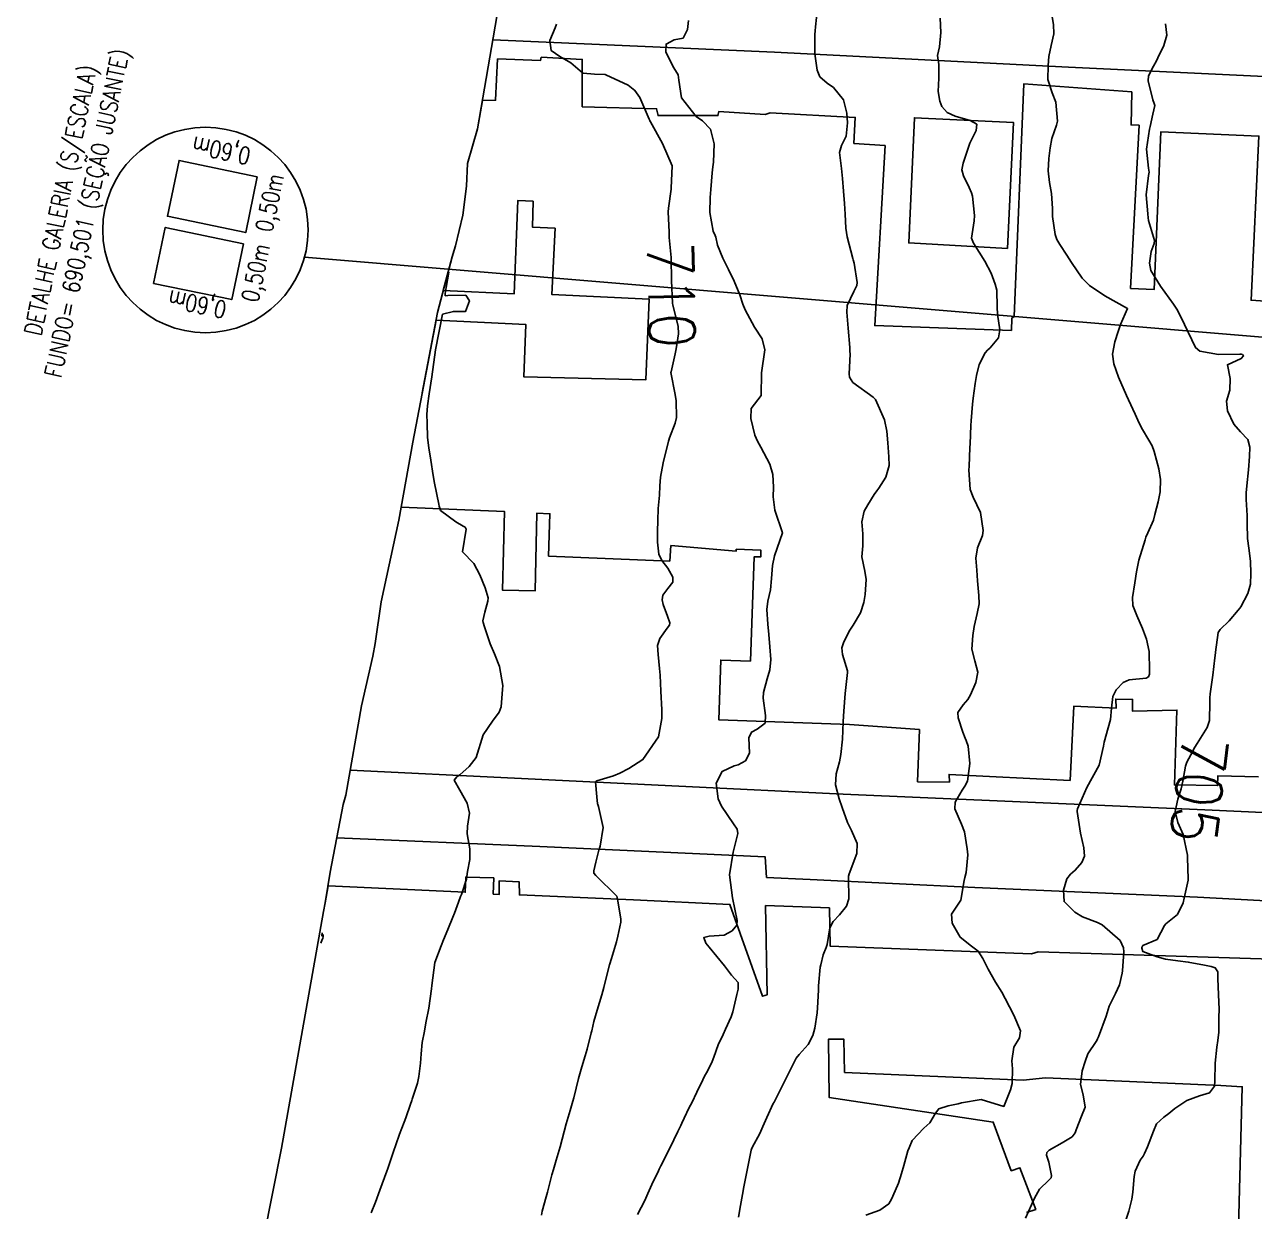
# Model space of a CAD drawing. Header units: metres. Extents: x 292545 to 299085, y 7450245 to 7463078.
# Drawn here: x 296773 to 296880.8, y 7453024 to 7453128 of the extents above; entities that cross this region are included whole.
import ezdxf
from ezdxf.enums import TextEntityAlignment as Align

# ---------------------------------------------------------------- set-up
doc = ezdxf.new("R2010")
doc.units = ezdxf.units.M
doc.linetypes.add('CONTINUO', pattern=[0])
for name, color, linetype in [('Area', 45, 'Continuous'), ('Cotas', 45, 'Continuous'), ('Curvas de Nivel 1m', 11, 'Continuous'), ('Curvas de Nivel 5m', 15, 'Continuous'), ('Edificações', 30, 'Continuous'), ('TEXTO', 45, 'Continuous'), ('Vias Primárias', 230, 'Continuous')]:
    doc.layers.add(name, color=color, linetype=linetype)
doc.styles.add('ROMANS', font='romans', dxfattribs={"height": 0.2})
doc.styles.add('Style-STANDARD', font='STANDARD.shx')

msp = doc.modelspace()

# ---------------------------------------------------------------- linework, layer by layer
at = {"layer": 'Area'}
msp.add_polyline3d([(296793.96, 7453021.79, 715.42), (296795.51, 7453029.58, 716.91), (296799.2, 7453050.33, 717.64), (296799.35, 7453051.08, 717.68), (296799.8, 7453053.77, 717.91), (296800.92, 7453059.69, 711.68), (296801.15, 7453060.51, 711.58), (296802.52, 7453068.34, 711.38), (296803.51, 7453072.7, 711.6), (296803.73, 7453073.8, 711.68), (296804.24, 7453077.46, 711.7), (296805.79, 7453084.61, 710.98), (296807.02, 7453091.44, 717.15), (296807.85, 7453095.71, 716.21), (296807.86, 7453095.76, 716.19), (296809.2, 7453102.78, 710.88), (296810.48, 7453107.67, 714.51), (296810.76, 7453108.64, 714.44), (296811.4, 7453111.33, 714.25), (296811.73, 7453113.86, 714.57), (296811.83, 7453115.85, 714.79), (296812.7, 7453118.88, 714.53), (296814.39, 7453128.71, 710.17)], dxfattribs=at)
at = {"layer": 'Curvas de Nivel 1m', "flags": 128}
for points, elevation in [([(296842.49, 7453129.45), (296842.31, 7453127.82), (296842.27, 7453127.46), (296842.25, 7453127.14), (296842.26, 7453125.45), (296842.46, 7453124.01), (296842.69, 7453123.45), (296843.33, 7453122.88), (296843.88, 7453122.51), (296844.75, 7453121.42), (296845.04, 7453120.24), (296845.1, 7453119.42), (296845, 7453118.25), (296844.58, 7453117.42), (296844.41, 7453116.82), (296844.58, 7453115.42), (296844.66, 7453114.54), (296844.76, 7453113.42), (296844.85, 7453112.33), (296844.91, 7453111.42), (296844.97, 7453110.18), (296845.09, 7453109.42), (296845.58, 7453107.53), (296845.62, 7453107.41), (296845.7, 7453107.1), (296845.97, 7453105.41), (296845.93, 7453105.15), (296845.67, 7453104.62), (296845.09, 7453103.42), (296845.04, 7453102.81), (296845.17, 7453101.42), (296845.3, 7453099.72), (296845.32, 7453099.41), (296845.33, 7453099.14), (296845.25, 7453097.41), (296845.29, 7453097.12), (296845.58, 7453096.67), (296847.37, 7453095.39), (296847.56, 7453095.17), (296848.36, 7453093.38), (296848.55, 7453092.41), (296848.63, 7453091.38), (296848.74, 7453090.14), (296848.75, 7453089.38), (296848.48, 7453088.37), (296847.85, 7453087.39), (296847.67, 7453087.18), (296847.46, 7453086.85), (296846.9, 7453085.95), (296846.56, 7453085.4), (296846.37, 7453084.46), (296846.46, 7453083.4), (296846.44, 7453082.36), (296846.38, 7453081.4), (296846.63, 7453080.14), (296846.76, 7453079.4), (296846.65, 7453078.1), (296846.53, 7453077.4), (296846.24, 7453076.49), (296845.61, 7453075.41), (296845.49, 7453075.24), (296845.32, 7453074.96), (296844.78, 7453073.94), (296844.62, 7453073.42), (296844.68, 7453072.82), (296845.12, 7453071.41), (296845.12, 7453071.26), (296844.91, 7453069.42), (296844.78, 7453067.87), (296844.75, 7453067.42), (296844.73, 7453066.93), (296844.68, 7453065.42), (296844.54, 7453064.06), (296844.41, 7453063.42), (296844.11, 7453062.37), (296844.06, 7453061.43), (296844.38, 7453060.18), (296844.63, 7453059.43), (296845.11, 7453058.13), (296845.47, 7453057.41), (296845.95, 7453056.27), (296845.93, 7453055.41), (296845.26, 7453053.61), (296845.19, 7453053.42), (296845.19, 7453053.29), (296845.24, 7453051.42), (296845.03, 7453050.79), (296844.42, 7453050.02), (296843.84, 7453049.43), (296843.55, 7453048.89), (296843.32, 7453047.44), (296843.23, 7453047.18), (296842.97, 7453046.52), (296842.76, 7453045.65), (296842.72, 7453045.44), (296842.58, 7453043.81), (296842.56, 7453043.44), (296842.48, 7453041.88), (296842.45, 7453041.44), (296842.24, 7453040.1), (296842.07, 7453039.45), (296841.67, 7453038.67), (296840.88, 7453037.8), (296840.62, 7453037.46), (296840.03, 7453036.3), (296839.62, 7453035.48), (296838.83, 7453033.91), (296838.68, 7453033.63), (296838.61, 7453033.49), (296838.03, 7453032.28), (296837.69, 7453031.5), (296837.42, 7453030.87), (296836.77, 7453029.65), (296836.7, 7453029.51), (296836.67, 7453029.41), (296836.3, 7453027.52), (296836.04, 7453026.21), (296835.91, 7453025.52), (296835.75, 7453024.57), (296835.57, 7453023.53)], 708), ([(296862.94, 7453129.21), (296863.15, 7453128.01), (296863.19, 7453127.21), (296862.96, 7453126.17), (296862.74, 7453125.21), (296862.68, 7453124.44), (296862.67, 7453123.21), (296863.05, 7453122.04), (296863.35, 7453121.21), (296863.5, 7453119.55), (296863.42, 7453119.2), (296863.01, 7453118.03), (296862.86, 7453117.21), (296862.75, 7453116.27), (296862.68, 7453115.21), (296862.8, 7453114.19), (296862.98, 7453113.21), (296863.06, 7453111.9), (296863.08, 7453111.21), (296863.31, 7453109.62), (296863.46, 7453109.2), (296863.72, 7453108.75), (296864.33, 7453107.81), (296864.73, 7453107.18), (296865.68, 7453105.81), (296866.32, 7453105.16), (296867.66, 7453104.26), (296869.65, 7453103.13), (296869.04, 7453101.74), (296868.83, 7453101.14), (296868.54, 7453100.22), (296868.32, 7453099.14), (296868.43, 7453098.3), (296868.86, 7453097.14), (296869.56, 7453095.53), (296869.74, 7453095.13), (296870.31, 7453093.89), (296870.66, 7453093.11), (296870.96, 7453092.54), (296871.52, 7453091.61), (296871.8, 7453091.1), (296871.97, 7453090.63), (296872.4, 7453089.09), (296872.54, 7453088.15), (296872.5, 7453087.09), (296872.32, 7453086.22), (296872.05, 7453085.09), (296871.92, 7453084.61), (296871.42, 7453083.49), (296871.25, 7453083.1), (296871.18, 7453082.87), (296870.64, 7453081.11), (296870.42, 7453080.07), (296870.28, 7453079.12), (296870.07, 7453077.83), (296870.1, 7453077.12), (296870.46, 7453076.24), (296870.97, 7453075.11), (296871.31, 7453074.17), (296871.55, 7453073.11), (296871.58, 7453071.41), (296871.56, 7453071.11), (296871.49, 7453070.89), (296871.27, 7453070.77), (296869.79, 7453070.6), (296869.26, 7453070.37), (296868.65, 7453069.74), (296868.35, 7453069.14), (296868.24, 7453068.13), (296868.16, 7453067.14), (296867.96, 7453066.4), (296867.61, 7453065.15), (296867.53, 7453064.81), (296867.17, 7453063.15), (296866.09, 7453061.17), (296865.26, 7453059.3), (296865.23, 7453059.18), (296865.22, 7453059.09), (296865.52, 7453057.17), (296865.81, 7453055.89), (296865.88, 7453055.17), (296865.65, 7453054.6), (296865.06, 7453053.94), (296864.66, 7453053.59), (296864.34, 7453053.19), (296864.03, 7453052.2), (296864.08, 7453051.19), (296865.02, 7453050.26), (296865.71, 7453049.86), (296867.01, 7453049.36), (296867.43, 7453049.15), (296868.99, 7453047.78), (296869.28, 7453047.13), (296869.32, 7453046.79), (296869.21, 7453045.13), (296869.18, 7453044.91), (296868.95, 7453043.91), (296868.6, 7453043.14), (296868.04, 7453042.03), (296867.76, 7453041.15), (296867.09, 7453039.35), (296867, 7453039.16), (296866.97, 7453039.08), (296866.89, 7453038.94), (296866.18, 7453037.86), (296865.94, 7453037.17), (296865.68, 7453036.35), (296865.51, 7453035.17), (296865.75, 7453034.26), (296865.92, 7453033.17), (296865.6, 7453032.38), (296865.13, 7453031.18), (296865.05, 7453030.92), (296864.79, 7453030.57), (296863.92, 7453030.05), (296862.78, 7453029.42), (296862.56, 7453029.2), (296862.55, 7453028.98), (296862.76, 7453028.35), (296862.99, 7453027.2), (296862.94, 7453027), (296862.75, 7453026.78), (296861.94, 7453026.01), (296861.49, 7453025.22), (296860.71, 7453023.46)], 706), ([(296831.18, 7453128.36), (296831.1, 7453127.59), (296830.71, 7453126.82), (296829.93, 7453126.68), (296829.22, 7453126.31), (296829.19, 7453125.61), (296829.9, 7453124.22), (296830.26, 7453123.6), (296830.34, 7453123.14), (296830.58, 7453121.59), (296831.85, 7453119.97), (296832.4, 7453119.57), (296833.12, 7453118.85), (296833.43, 7453117.56), (296833.38, 7453115.97), (296833.32, 7453115.56), (296833.25, 7453115.02), (296833.15, 7453113.56), (296833.07, 7453112.87), (296833.04, 7453111.56), (296833.35, 7453109.93), (296833.52, 7453109.55), (296833.57, 7453109.4), (296833.71, 7453108.68), (296834.2, 7453107.54), (296834.68, 7453106.56), (296835.17, 7453105.54), (296835.67, 7453104.34), (296835.95, 7453103.53), (296836.14, 7453103.03), (296836.97, 7453101.52), (296837.62, 7453100.49), (296837.86, 7453099.51), (296837.58, 7453097.51), (296837.56, 7453095.51), (296836.68, 7453094.38), (296836.63, 7453093.52), (296837, 7453092.04), (296837.22, 7453091.51), (296837.51, 7453091), (296838.3, 7453089.5), (296838.57, 7453088.59), (296838.63, 7453087.49), (296838.6, 7453086.64), (296838.73, 7453085.49), (296839.41, 7453083.48), (296838.71, 7453081.49), (296838.53, 7453080.64), (296838.46, 7453079.49), (296838.35, 7453078.51), (296838.13, 7453077.5), (296838.05, 7453076.78), (296838.12, 7453075.5), (296838.21, 7453074.6), (296838.32, 7453073.5), (296838.38, 7453072.4), (296838.3, 7453071.5), (296838.08, 7453070.69), (296837.75, 7453069.51), (296837.73, 7453069.02), (296837.93, 7453067.5), (296837.89, 7453066.83), (296837.21, 7453066.28), (296836.69, 7453066.03), (296836.47, 7453065.52), (296836.52, 7453064.18), (296836.18, 7453063.52), (296835.52, 7453063.18), (296835.18, 7453063.07), (296834.12, 7453062.59), (296833.6, 7453061.55), (296833.79, 7453060.2), (296834.07, 7453059.55), (296835.11, 7453058), (296835.44, 7453057.53), (296835.49, 7453057.14), (296835.08, 7453055.53), (296834.77, 7453053.53), (296835.03, 7453051.53), (296835.43, 7453049.53), (296835.42, 7453049.12), (296835, 7453048.63), (296834.3, 7453048.24), (296833, 7453048.17), (296832.52, 7453048.04), (296832.7, 7453047.56), (296832.99, 7453047.19), (296834.32, 7453045.55), (296834.95, 7453044.75), (296835.53, 7453044.11), (296835.54, 7453043.53), (296835.41, 7453043.05), (296835.06, 7453041.54), (296834.91, 7453041.1), (296834.43, 7453040.01), (296834.22, 7453039.55), (296833.79, 7453038.64), (296833.41, 7453037.55), (296833.26, 7453037.17), (296832.86, 7453036.4), (296832.56, 7453035.85), (296832.43, 7453035.56), (296831.91, 7453034.49), (296831.46, 7453033.57), (296831.25, 7453033.14), (296830.8, 7453032.21), (296830.59, 7453031.79), (296830.5, 7453031.58), (296830.25, 7453031.05), (296829.53, 7453029.6), (296828.76, 7453028.04), (296828.61, 7453027.75), (296828.54, 7453027.61), (296827.96, 7453026.4), (296827.61, 7453025.62), (296827.34, 7453025), (296826.7, 7453023.77)], 709), ([(296853.22, 7453128.59), (296853.28, 7453127.32), (296853.18, 7453126.06), (296852.99, 7453125.32), (296853.1, 7453124.52), (296853.11, 7453123.32), (296853.06, 7453122.14), (296853.2, 7453121.32), (296853.37, 7453120.83), (296853.85, 7453120.3), (296854.53, 7453119.99), (296855.85, 7453119.6), (296856.44, 7453119.28), (296856.38, 7453118.74), (296855.83, 7453117.63), (296855.71, 7453117.29), (296855.24, 7453115.86), (296855.14, 7453115.3), (296855.26, 7453114.77), (296855.78, 7453113.73), (296855.98, 7453113.29), (296856.07, 7453112.99), (296856.23, 7453111.29), (296856.22, 7453110.81), (296855.98, 7453109.29), (296856.14, 7453108.87), (296857.15, 7453107.28), (296857.69, 7453106.23), (296858.05, 7453105.27), (296858.19, 7453104.75), (296858.21, 7453103.26), (296858.25, 7453102.66), (296858.45, 7453101.26), (296858.33, 7453100.56), (296857.61, 7453099.7), (296857.38, 7453099.5), (296857.16, 7453099.27), (296856.64, 7453098.23), (296856.42, 7453097.28), (296856.3, 7453096.56), (296856.12, 7453095.28), (296856.07, 7453094.77), (296855.95, 7453093.29), (296855.93, 7453092.89), (296855.86, 7453091.29), (296855.84, 7453090.96), (296855.76, 7453089.29), (296855.75, 7453089.02), (296855.87, 7453087.29), (296856.13, 7453086.61), (296856.75, 7453085.28), (296857.01, 7453083.69), (296856.93, 7453083.27), (296856.49, 7453082.19), (296856.35, 7453081.28), (296856.43, 7453080.23), (296856.5, 7453079.28), (296856.62, 7453078), (296856.64, 7453077.28), (296856.47, 7453076.42), (296856.22, 7453075.29), (296856.09, 7453074.51), (296856.01, 7453073.29), (296856.28, 7453072.29), (296856.52, 7453071.28), (296856.36, 7453070.38), (296855.89, 7453069.29), (296855.65, 7453068.89), (296855.24, 7453068.41), (296854.78, 7453067.75), (296854.81, 7453067.3), (296855.21, 7453066.04), (296855.42, 7453065.51), (296855.51, 7453065.3), (296855.68, 7453064.81), (296855.84, 7453063.29), (296855.61, 7453061.75), (296855.38, 7453061.3), (296855.15, 7453060.96), (296854.53, 7453059.91), (296854.52, 7453059.31), (296855.11, 7453057.96), (296855.35, 7453057.3), (296855.59, 7453055.8), (296855.64, 7453055.29), (296855.5, 7453053.73), (296855.38, 7453053.3), (296855.32, 7453053.04), (296855.03, 7453051.3), (296854.23, 7453050.1), (296854.27, 7453049.31), (296854.99, 7453048.08), (296855.98, 7453047.29), (296856.55, 7453046.85), (296856.97, 7453046.2), (296857.44, 7453045.27), (296858.07, 7453044.14), (296858.62, 7453043.25), (296858.93, 7453042.71), (296859.67, 7453041.24), (296860.26, 7453039.88), (296860.17, 7453039.24), (296859.69, 7453038.44), (296859.5, 7453037.24), (296859.57, 7453036.53), (296859.55, 7453035.24), (296859.38, 7453034.71), (296858.82, 7453033.25), (296856.83, 7453033.84), (296855.1, 7453033.57), (296854.82, 7453033.48), (296854.67, 7453033.45), (296853.92, 7453033.31), (296853.1, 7453033.03), (296852.81, 7453032.66), (296852.32, 7453031.8), (296851.79, 7453031.33), (296850.78, 7453030.25), (296850.5, 7453029.63), (296850.41, 7453029.35), (296850.05, 7453028.07), (296849.85, 7453027.36), (296849.58, 7453026.53), (296849.07, 7453025.37), (296848.96, 7453025.13), (296848.72, 7453024.7), (296847.93, 7453024.16), (296846.71, 7453023.71)], 707), ([(296810.18, 7453106.33), (296809.95, 7453104.97), (296809.87, 7453104.45), (296809.87, 7453104.26), (296810.09, 7453104.27), (296811.66, 7453104.31), (296811.99, 7453103.81), (296811.64, 7453102.87), (296810.59, 7453102.89), (296809.64, 7453102.64), (296809.02, 7453099.52), (296808.68, 7453097.16), (296808.46, 7453095.66), (296808.31, 7453094.61), (296808.26, 7453093.85), (296808.27, 7453093.11), (296808.32, 7453091.85), (296808.42, 7453090.93), (296808.6, 7453089.85), (296808.8, 7453088.52), (296808.92, 7453087.85), (296809.3, 7453085.99), (296809.33, 7453085.84), (296809.44, 7453085.45), (296810.8, 7453084.46), (296811.43, 7453084.09), (296811.6, 7453084), (296811.69, 7453083.82), (296811.39, 7453081.82), (296812.37, 7453080.8), (296812.91, 7453079.8), (296813.36, 7453078.66), (296813.63, 7453077.79), (296813.61, 7453077.52), (296813.33, 7453076.55), (296813.17, 7453075.79), (296813.18, 7453075.65), (296813.32, 7453075.25), (296813.81, 7453073.78), (296814.19, 7453072.89), (296814.61, 7453071.78), (296814.9, 7453070.13), (296814.89, 7453069.77), (296814.76, 7453068.24), (296814.59, 7453067.78), (296814.02, 7453066.98), (296813.2, 7453065.79), (296812.59, 7453063.81), (296811.97, 7453063.01), (296811.16, 7453062.3), (296810.87, 7453062.11), (296810.65, 7453061.83), (296811.14, 7453060.95), (296811.8, 7453059.81), (296812, 7453058.93), (296811.81, 7453057.81), (296811.78, 7453057.13), (296812.01, 7453055.81), (296812.02, 7453054.87), (296811.82, 7453053.81), (296811.72, 7453053.14), (296811.29, 7453051.82), (296811.21, 7453051.64), (296811.03, 7453051.14), (296810.67, 7453050.17), (296810.53, 7453049.82), (296810.09, 7453048.74), (296809.72, 7453047.83), (296809.51, 7453047.31), (296808.96, 7453045.84), (296808.68, 7453043.84), (296808.65, 7453043.55), (296808.42, 7453041.85), (296808.18, 7453040.58), (296808.04, 7453039.85), (296807.86, 7453038.84), (296807.77, 7453037.86), (296807.71, 7453037.02), (296807.54, 7453035.86), (296807.43, 7453035.27), (296806.98, 7453033.87), (296806.93, 7453033.76), (296806.82, 7453033.43), (296806.42, 7453032.26), (296806.27, 7453031.88), (296805.85, 7453030.82), (296805.53, 7453029.88), (296805.34, 7453029.31), (296804.88, 7453027.89), (296804.84, 7453027.8), (296804.75, 7453027.56), (296804.13, 7453025.9), (296803.75, 7453024.87), (296803.39, 7453023.91)], 711), ([(296799.09, 7453048.44), (296799.06, 7453048.21), (296799.07, 7453048.18), (296799.16, 7453048.28), (296799.18, 7453048.14), (296799.13, 7453047.96), (296799.09, 7453047.86), (296798.98, 7453047.56)], 712)]:
    msp.add_lwpolyline(points, dxfattribs=dict(at, elevation=elevation))
at = {"layer": 'Curvas de Nivel 5m', "flags": 128}
for points, elevation in [([(296819.62, 7453128.05), (296819.5, 7453127.72), (296819.02, 7453126.63), (296819.15, 7453125.73), (296819.91, 7453125.21), (296820.87, 7453124.67), (296821.89, 7453123.79), (296821.96, 7453123.76), (296822.95, 7453123.68), (296823.85, 7453123.63), (296823.89, 7453123.63), (296823.95, 7453123.61), (296825.88, 7453122.7), (296826.49, 7453122.25), (296826.92, 7453121.63), (296827.74, 7453119.72), (296827.78, 7453119.62), (296827.8, 7453119.57), (296827.84, 7453119.49), (296828.91, 7453117.61), (296829.74, 7453115.65), (296829.75, 7453115.6), (296829.67, 7453113.7), (296829.66, 7453113.6), (296829.42, 7453111.94), (296829.41, 7453111.6), (296829.49, 7453109.84), (296829.48, 7453109.6), (296829.48, 7453109.36), (296829.67, 7453107.6), (296829.67, 7453107.57), (296829.68, 7453105.6), (296829.78, 7453103.6), (296829.82, 7453103.43), (296830.26, 7453101.59), (296830.29, 7453100.93), (296830.09, 7453099.6), (296830.01, 7453099.18), (296829.65, 7453097.6), (296829.64, 7453097.54), (296830, 7453095.6), (296830.1, 7453095.05), (296830.13, 7453093.59), (296830.01, 7453093.11), (296829.52, 7453091.82), (296829.45, 7453091.6), (296829.43, 7453091.52), (296828.96, 7453089.61), (296828.72, 7453088.37), (296828.67, 7453087.61), (296828.63, 7453086.79), (296828.53, 7453085.61), (296828.48, 7453084.56), (296828.47, 7453083.61), (296828.46, 7453082.67), (296828.57, 7453081.61), (296828.85, 7453081.07), (296829.38, 7453080.41), (296829.8, 7453079.6), (296829.8, 7453079.16), (296829.36, 7453078.62), (296828.93, 7453078.03), (296828.88, 7453077.61), (296828.96, 7453077.22), (296829.33, 7453076.18), (296829.53, 7453075.6), (296829.52, 7453075.4), (296829.32, 7453075.15), (296828.67, 7453074.24), (296828.47, 7453073.61), (296828.51, 7453072.84), (296828.65, 7453071.61), (296828.69, 7453071.03), (296828.77, 7453069.61), (296828.83, 7453068), (296828.84, 7453067.61), (296828.85, 7453067.24), (296828.56, 7453065.61), (296827.18, 7453063.63), (296825.95, 7453062.86), (296825.16, 7453062.45), (296824.62, 7453062.2), (296823.15, 7453061.76), (296823.09, 7453061.74), (296823.02, 7453061.68), (296823.14, 7453060.36), (296823.22, 7453059.76), (296823.24, 7453059.68), (296823.3, 7453059.51), (296823.71, 7453057.67), (296823.44, 7453056.03), (296823.33, 7453055.68), (296823.07, 7453054.63), (296822.88, 7453053.87), (296822.89, 7453053.68), (296823.06, 7453053.46), (296824.89, 7453051.65), (296824.94, 7453051.56), (296825.03, 7453051.09), (296825.26, 7453049.65), (296825.26, 7453049.39), (296825, 7453048.15), (296824.87, 7453047.65), (296824.42, 7453046.2), (296824.27, 7453045.66), (296824.03, 7453044.74), (296823.77, 7453043.67), (296823.59, 7453043.02), (296823.18, 7453041.68), (296822.9, 7453040.67), (296822.7, 7453039.87), (296822.66, 7453039.68), (296822.29, 7453038.27), (296822.12, 7453037.69), (296821.83, 7453036.72), (296821.55, 7453035.69), (296821.14, 7453034.01), (296821.05, 7453033.7), (296820.81, 7453032.9), (296820.47, 7453031.71), (296820.12, 7453030.38), (296819.94, 7453029.71), (296819.6, 7453028.55), (296819.35, 7453027.72), (296819.22, 7453027.25), (296818.83, 7453025.73), (296818.72, 7453025.32), (296818.37, 7453024.07), (296818.3, 7453023.73)], 710), ([(296872.97, 7453128.07), (296873.09, 7453127.09), (296872.83, 7453126.19), (296872.3, 7453125.1), (296872.17, 7453124.84), (296871.91, 7453124.38), (296871.47, 7453123.53), (296871.44, 7453123.1), (296871.87, 7453121.42), (296871.99, 7453121.1), (296872.03, 7453120.93), (296871.85, 7453120.18), (296871.64, 7453119.1), (296871.58, 7453118.84), (296871.31, 7453117.11), (296871.48, 7453115.43), (296871.53, 7453115.1), (296871.48, 7453114.8), (296871.28, 7453113.11), (296871.41, 7453111.44), (296871.46, 7453111.1), (296871.49, 7453110.85), (296871.73, 7453109.97), (296872, 7453109.1), (296871.98, 7453108.84), (296871.71, 7453108.14), (296871.57, 7453107.1), (296871.69, 7453106.48), (296872.54, 7453105.09), (296873.66, 7453103.53), (296873.85, 7453103.27), (296873.97, 7453103.08), (296874.31, 7453102.41), (296874.97, 7453101.07), (296875.61, 7453099.72), (296875.97, 7453099.42), (296877.6, 7453099.12), (296879.47, 7453099.15), (296879.6, 7453099.15), (296879.71, 7453099.11), (296879.79, 7453099.01), (296879.6, 7453098.76), (296878.39, 7453098.22), (296878.64, 7453097.02), (296878.61, 7453095.98), (296878.31, 7453095.02), (296878.39, 7453094.18), (296878.96, 7453093.02), (296879.53, 7453092.35), (296880.19, 7453091.67), (296880.37, 7453091), (296880.32, 7453090.18), (296880.25, 7453089), (296880.09, 7453087.62), (296880.03, 7453087), (296880.05, 7453086.41), (296880.14, 7453085), (296880.13, 7453084.3), (296880.15, 7453083), (296880.27, 7453082.14), (296880.41, 7453081), (296880.46, 7453079.92), (296880.42, 7453079), (296880.18, 7453078.17), (296879.56, 7453077.01), (296879.47, 7453076.88), (296879.34, 7453076.71), (296878.56, 7453075.78), (296877.75, 7453075.03), (296877.58, 7453074.76), (296877.34, 7453073.03), (296877.34, 7453072.98), (296877.29, 7453072.55), (296877.11, 7453071.03), (296876.89, 7453069.4), (296876.85, 7453069.04), (296876.85, 7453068.65), (296876.83, 7453067.04), (296876.61, 7453066.43), (296875.74, 7453065.05), (296875.54, 7453064.71), (296875.19, 7453064.04), (296874.85, 7453063.39), (296874.73, 7453063.06), (296874.48, 7453061.75), (296874.33, 7453061.07), (296874.04, 7453060.17), (296873.81, 7453059.07), (296874.06, 7453058.13), (296874.51, 7453057.07), (296874.89, 7453055.25), (296874.91, 7453055.06), (296874.97, 7453053.14), (296874.96, 7453053.06), (296874.61, 7453051.49), (296874.52, 7453051.07), (296874.03, 7453050.06), (296873.01, 7453049.25), (296872.89, 7453049.08), (296872.23, 7453047.86), (296870.99, 7453047.33), (296870.91, 7453047.18), (296870.91, 7453047.11), (296870.98, 7453046.83), (296872.23, 7453046.35), (296872.97, 7453046.14), (296874.04, 7453046), (296874.97, 7453045.89), (296876.4, 7453045.61), (296876.97, 7453045.51), (296877.33, 7453045.4), (296877.57, 7453045.03), (296877.55, 7453044.44), (296877.6, 7453043.03), (296877.66, 7453041.77), (296877.64, 7453041.03), (296877.63, 7453039.76), (296877.57, 7453039.03), (296877.48, 7453038.44), (296877.32, 7453037.03), (296877.28, 7453035.46), (296877.26, 7453035.03), (296876.84, 7453034.43), (296875.95, 7453034.16), (296874.83, 7453033.76), (296873.79, 7453033.07), (296873.27, 7453032.62), (296872.81, 7453032.3), (296872.17, 7453031.72), (296871.93, 7453031.09), (296871.39, 7453029.71), (296871.13, 7453029.11), (296871, 7453028.88), (296870.76, 7453028.53), (296870.31, 7453027.56), (296870.23, 7453027.12), (296870.12, 7453025.73), (296870.01, 7453025.12), (296869.77, 7453024.06), (296869.45, 7453023.12)], 705)]:
    msp.add_lwpolyline(points, dxfattribs=dict(at, elevation=elevation))
at = {"layer": 'Edificações'}
for points, elevation in [([(296881.71, 7453103.78), (296880.47, 7453103.86), (296881.15, 7453118.25), (296872.57, 7453118.63), (296871.98, 7453104.81), (296869.91, 7453104.9), (296870.65, 7453119.2), (296869.96, 7453119.23), (296870.02, 7453122.11), (296860.55, 7453122.81), (296859.72, 7453102.44), (296859.51, 7453102.31), (296859.47, 7453101.23), (296847.5, 7453101.65), (296848.4, 7453117.42), (296845.67, 7453117.61), (296845.79, 7453119.88), (296838.33, 7453120.27), (296837.91, 7453120.15), (296833.84, 7453120.41), (296833.76, 7453120.04), (296828.52, 7453120.04), (296828.39, 7453120.64), (296821.87, 7453120.81), (296821.87, 7453124.97), (296818.28, 7453125.15), (296818.22, 7453124.88), (296814.45, 7453125.01), (296814.28, 7453121.38), (296813.12, 7453121.36), (296812.7, 7453118.88), (296811.83, 7453115.85), (296811.73, 7453113.86), (296811.4, 7453111.33), (296810.76, 7453108.64), (296810.54, 7453107.88), (296810.48, 7453107.67), (296809.7, 7453104.71), (296815.92, 7453104.44), (296816.22, 7453112.59), (296817.57, 7453112.54), (296817.52, 7453110.26), (296819.49, 7453110.17), (296819.2, 7453104.38), (296827.74, 7453103.95), (296827.45, 7453096.9), (296816.76, 7453097.15), (296816.93, 7453101.73), (296809.07, 7453102.13), (296807.85, 7453095.71), (296807.02, 7453091.44), (296806, 7453085.74), (296815.07, 7453085.35), (296814.87, 7453078.47), (296817.76, 7453078.42), (296817.88, 7453085.21), (296819.04, 7453085.17), (296818.92, 7453081.45), (296829.53, 7453081.02), (296829.64, 7453082.38), (296835.36, 7453081.9), (296835.36, 7453082.06), (296837.53, 7453081.96), (296837.52, 7453081.39), (296836.94, 7453081.39), (296836.61, 7453072.25), (296834, 7453072.34), (296833.84, 7453067.11), (296845.29, 7453066.69), (296851.41, 7453066.26), (296851.25, 7453061.69), (296854.04, 7453061.66), (296854.01, 7453062.33), (296864.61, 7453061.81), (296864.94, 7453068.31), (296868.65, 7453068.14), (296868.61, 7453068.93), (296870.09, 7453068.9), (296870.09, 7453067.86), (296873.97, 7453067.97), (296873.75, 7453061.41), (296877.53, 7453061.35), (296877.55, 7453062.2), (296881.12, 7453062.13)], 712), ([(296883.23, 7453046.12), (296865.51, 7453046.66), (296861.81, 7453046.78), (296861.23, 7453046.62), (296843.59, 7453047.29), (296843.52, 7453050.63), (296837.94, 7453050.84), (296838.06, 7453043.03), (296837.67, 7453042.9), (296834.81, 7453050.94), (296826.36, 7453051.34), (296816.36, 7453051.77), (296816.33, 7453052.93), (296814.59, 7453053), (296814.59, 7453051.8), (296814.08, 7453051.84), (296814.12, 7453053.26), (296811.66, 7453053.34), (296811.62, 7453052), (296799.6, 7453052.56), (296799.35, 7453051.08), (296799.2, 7453050.33), (296795.51, 7453029.58), (296793.96, 7453021.79)], 715.89), ([(296860.78, 7453023.94), (296861.61, 7453024.23), (296860.21, 7453027.88), (296859.45, 7453027.61), (296857.88, 7453031.87), (296843.5, 7453034.04), (296843.44, 7453039.13), (296844.8, 7453039.13), (296844.86, 7453036.22), (296860.49, 7453035.54), (296862.47, 7453035.75), (296877.82, 7453035.08), (296879.7, 7453034.97), (296879.26, 7453018.11)], 715.89)]:
    msp.add_lwpolyline(points, dxfattribs=dict(at, elevation=elevation))
msp.add_lwpolyline([(296859.14, 7453108.41), (296859.64, 7453119.44), (296850.98, 7453119.86), (296850.47, 7453108.89)], close=True, dxfattribs=at)
at = {"layer": 'TEXTO', "linetype": 'CONTINUO'}
for points in [[(296793.4, 7453114.69, 0), (296786.55, 7453116.11, 0), (296785.53, 7453111.22, 0), (296792.39, 7453109.79, 0), (296793.4, 7453114.69, 0)], [(296792.19, 7453108.82, 0), (296785.33, 7453110.24, 0), (296784.32, 7453105.34, 0), (296791.17, 7453103.92, 0), (296792.19, 7453108.82, 0)]]:
    msp.add_polyline3d(points, close=True, dxfattribs=at)
msp.add_polyline3d([(296797.54, 7453107.63, 0), (297004.22, 7453090.37, 0)], dxfattribs=at)
msp.add_circle((296788.86, 7453110.02), 9, dxfattribs=at)
at = {"layer": 'Vias Primárias'}
for points, elevation in [([(296801.53, 7453062.7), (296844.72, 7453060.59), (296876.43, 7453059.22), (296919.64, 7453057.25), (296960.03, 7453055.31), (296962.23, 7453055.31, 0.520102), (296965.77, 7453060.36), (296963.59, 7453072.06), (296961.01, 7453084.05), (296957.89, 7453097.41), (296954.56, 7453109.97), (296952.24, 7453119.14, 0.347733), (296950.56, 7453120.43), (296938.64, 7453120.9), (296917.33, 7453121.94), (296890.23, 7453123.05), (296864.46, 7453124.27), (296838.72, 7453125.59), (296814.04, 7453126.68)], 711.52), ([(296904.9, 7453048.74, 0.437308), (296903.76, 7453049.94), (296896.55, 7453050.47), (296875.78, 7453051.59), (296856.26, 7453052.42), (296841.83, 7453053.13), (296838.02, 7453053.31), (296837.89, 7453055.12), (296818.16, 7453056.01), (296800.37, 7453056.77)], 713.87)]:
    msp.add_lwpolyline(points, format="xyb", dxfattribs=dict(at, elevation=elevation))

# ---------------------------------------------------------------- texts
at = {"layer": 'Cotas', "style": 'Style-STANDARD'}
for s, rotation, p in [('710', 271.4119, (296829.66, 7453104.33, 710)), ('705', 262.9211, (296875.91, 7453061, 705))]:
    msp.add_text(s, height=4, rotation=rotation, dxfattribs=at).set_placement(p, align=Align.MIDDLE_CENTER)
at = {"layer": 'TEXTO', "style": 'ROMANS', "width": 0.8}
for s, rotation, p in [('FUNDO= 690,501 (SEÇÃO JUSANTE)', 78.2772, (296776.22, 7453096.99)), ('DETALHE GALERIA (S/ESCALA)', 78.2772, (296774.44, 7453100.67)), ('0,60m', 168.2772, (296792.91, 7453117.18)), ('0,50m', 78.2772, (296794.69, 7453109.74)), ('0,50m', 78.2772, (296793.46, 7453103.6)), ('0,60m', 168.2772, (296790.8, 7453103.72))]:
    msp.add_text(s, height=1.5, rotation=rotation, dxfattribs=at).set_placement(p)

doc.saveas('drawing.dxf')
